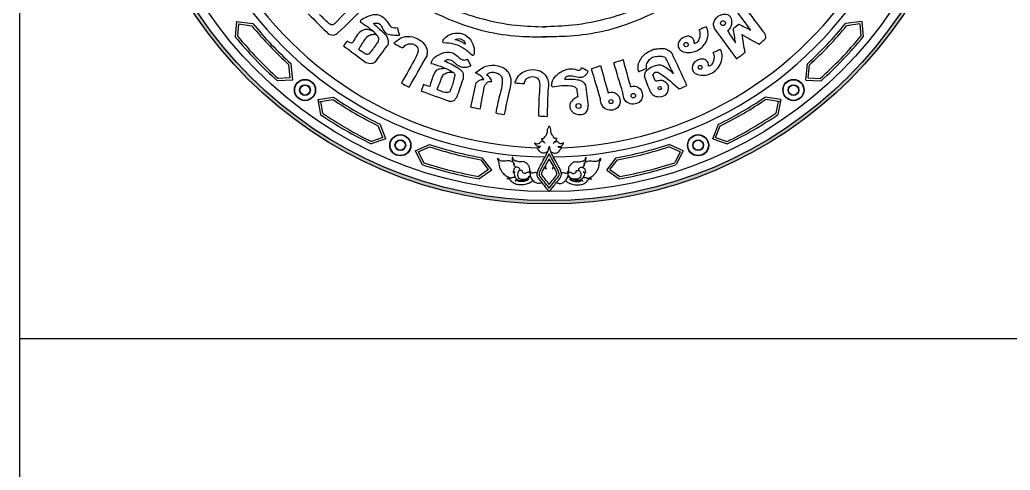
# Model space of a CAD drawing. Header units: millimetres. Extents: x -244126 to 368105, y -173968 to 259060.
# Drawn here: x -170496 to -168808, y 74471 to 75239 of the extents above; entities that cross this region are included whole.
import ezdxf
from ezdxf.enums import TextEntityAlignment as Align

# ---------------------------------------------------------------- set-up
doc = ezdxf.new("R2010")
doc.units = ezdxf.units.MM
doc.header["$MEASUREMENT"] = 0
for name, color, linetype in [('A00-TITLEBLOCK+XREF', 7, 'Continuous'), ('HEADtext', 7, 'Continuous'), ('LOGO', 7, 'Continuous'), ('TTB_A1$0$A00-TITLEBLOCK  XREF', 7, 'Continuous')]:
    doc.layers.add(name, color=color, linetype=linetype)
doc.styles.add('Cordia2', font='cordia.shx', dxfattribs={"height": 0.2})

# ---------------------------------------------------------------- blocks, each defined once
blk = doc.blocks.new('LOGO-DPT')
at = {"layer": 'LOGO'}
h = blk.add_hatch(color=256, dxfattribs=at)
edge = h.paths.add_edge_path(flags=17)
edge.add_arc((-0.0088, 1.9995), 1.9837, 0, 360)
edge = h.paths.add_edge_path()
edge.add_arc((-0.0088, 1.9995), 1.9995, 0, 360)
for p, q in [((-1.4764, 0.8563), (-1.4824, 0.784)), ((-1.4764, 0.8563), (-1.3992, 0.8459)), ((-1.4668, 0.8444), (-1.4716, 0.7874)), ((-1.4671, 0.8444), (-1.4047, 0.836)), ((1.4588, 0.8563), (1.3816, 0.8459)), ((1.4495, 0.8444), (1.3871, 0.836)), ((1.4484, 0.8554), (1.4484, 0.8549)), ((1.4493, 0.8444), (1.454, 0.7874)), ((1.4588, 0.8563), (1.4649, 0.784)), ((-1.2244, 0.5912), (-1.2303, 0.6527)), ((-1.2129, 0.5814), (-1.2203, 0.6578)), ((1.1953, 0.5814), (1.2027, 0.6578)), ((1.2068, 0.5912), (1.2128, 0.6527)), ((-1.2129, 0.5814), (-1.2846, 0.5778)), ((-1.2244, 0.5913), (-1.2808, 0.5885)), ((-1.2134, 0.5919), (-1.2139, 0.5919)), ((-0.5996, 0.5598), (-0.6097, 0.5296)), ((1.1953, 0.5814), (1.267, 0.5778)), ((1.1958, 0.5919), (1.1963, 0.5919)), ((1.2068, 0.5913), (1.2632, 0.5885)), ((-1.0955, 0.4896), (-1.0223, 0.5015)), ((-1.0955, 0.4896), (-1.0817, 0.419)), ((-1.0939, 0.4792), (-1.0247, 0.4904)), ((-1.0852, 0.4916), (-1.0852, 0.4913)), ((-1.0831, 0.481), (-1.0722, 0.4253)), ((1.078, 0.4896), (1.0047, 0.5015)), ((1.0763, 0.4792), (1.0072, 0.4904)), ((1.0656, 0.481), (1.0546, 0.4253)), ((1.078, 0.4896), (1.0641, 0.419)), ((1.0677, 0.4916), (1.0676, 0.4913)), ((-0.7761, 0.3048), (-0.8027, 0.3736)), ((0.7586, 0.3048), (0.7852, 0.3736)), ((-0.7898, 0.3111), (-0.8111, 0.366)), ((0.7723, 0.3111), (0.7935, 0.366)), ((-0.7761, 0.3048), (-0.8441, 0.2816)), ((-0.7898, 0.3112), (-0.8434, 0.2929)), ((-0.7795, 0.3147), (-0.7799, 0.3146)), ((-0.638, 0.2488), (-0.5713, 0.2792)), ((0.6205, 0.2488), (0.5538, 0.2792)), ((0.7586, 0.3048), (0.8266, 0.2816)), ((0.762, 0.3147), (0.7624, 0.3146)), ((0.7723, 0.3112), (0.8259, 0.2929)), ((-0.638, 0.2488), (-0.6052, 0.1848)), ((-0.6287, 0.2536), (-0.6285, 0.2532)), ((-0.6238, 0.2438), (-0.5707, 0.2679)), ((-0.6237, 0.2438), (-0.5979, 0.1934)), ((0.6062, 0.2438), (0.5531, 0.2679)), ((0.6061, 0.2438), (0.5803, 0.1934)), ((0.6205, 0.2488), (0.5877, 0.1848)), ((0.6111, 0.2536), (0.6109, 0.2532)), ((-0.2936, 0.1611), (-0.329, 0.2071)), ((-0.2786, 0.1588), (-0.3232, 0.2167)), ((0.2611, 0.1588), (0.3057, 0.2167)), ((0.2761, 0.1611), (0.3115, 0.2071)), ((-0.2937, 0.1612), (-0.3401, 0.1289)), ((-0.2786, 0.1588), (-0.3377, 0.1178)), ((-0.2869, 0.1524), (-0.2872, 0.1528)), ((-0.2846, 0.1675), (-0.285, 0.1672)), ((0.2611, 0.1588), (0.3202, 0.1178)), ((0.2671, 0.1675), (0.2675, 0.1672)), ((0.2694, 0.1524), (0.2697, 0.1528)), ((0.2761, 0.1612), (0.3226, 0.1289))]:
    blk.add_line(p, q, dxfattribs=at)
for centre, radius in [((-0.0088, 1.9995), 1.9995), ((-0.0088, 1.9995), 1.9837), ((-0.0088, 1.9995), 1.9417), ((0.8068, 0.8483), 0.0113), ((0.6336, 0.7476), 0.0102), ((0.6998, 0.6409), 0.00915), ((-1.1551, 0.5343), 0.0499), ((-1.1551, 0.5343), 0.0483), ((-1.1551, 0.5343), 0.0252), ((-1.1551, 0.5343), 0.0236), ((1.1376, 0.5343), 0.0499), ((1.1376, 0.5343), 0.0483), ((1.1376, 0.5343), 0.0252), ((1.1376, 0.5343), 0.0236), ((0.3859, 0.5083), 0.0106), ((0.5101, 0.5433), 0.00777), ((0.1285, 0.4594), 0.0114), ((0.2808, 0.48), 0.00945), ((-0.7076, 0.2754), 0.0499), ((-0.7076, 0.2754), 0.0483), ((-0.7076, 0.2754), 0.0252), ((-0.7076, 0.2754), 0.0236), ((0.6901, 0.2754), 0.0499), ((0.6901, 0.2754), 0.0483), ((0.6901, 0.2754), 0.0252), ((0.6901, 0.2754), 0.0236)]:
    blk.add_circle(centre, radius, dxfattribs=at)
for centre, radius, start, end in [((-0.0088, 1.9889), 1.7684, 210.2458, 269.3586), ((-0.0088, 1.9889), 1.7264, 211.1003, 268.0562), ((-0.0088, 1.9889), 1.7684, 270.6414, 329.7542), ((-0.0088, 1.9889), 1.7264, 271.9438, 328.8955), ((-0.0088, 1.9889), 1.7999, 219.4227, 227.695), ((-0.0088, 1.9889), 1.7999, 312.305, 320.5773), ((-0.0088, 1.9889), 1.8104, 219.5536, 227.5667), ((-0.0088, 1.9889), 1.8104, 312.4333, 320.4464), ((-0.0088, 1.9995), 1.9102, 219.5163, 228.0959), ((-0.0088, 1.9995), 1.8997, 219.645, 227.9655), ((-0.0088, 1.9995), 1.8997, 312.0345, 320.355), ((-0.0088, 1.9995), 1.9102, 311.9041, 320.4837), ((-0.0088, 1.9889), 1.8104, 235.8638, 243.6952), ((-0.0088, 1.9889), 1.7999, 235.7311, 243.8251), ((-0.0088, 1.9889), 1.7999, 296.1749, 304.2689), ((-0.0088, 1.9889), 1.8104, 296.3048, 304.1362), ((-0.0088, 1.9995), 1.9102, 235.8295, 244.0675), ((-0.0088, 1.9995), 1.8997, 235.9596, 243.9372), ((-0.0088, 1.9995), 1.8997, 296.0628, 304.0404), ((-0.0088, 1.9995), 1.9102, 295.9325, 304.1705), ((-0.0088, 1.9889), 1.7999, 251.788, 259.9394), ((-0.0088, 1.9889), 1.7999, 280.0606, 288.212), ((-0.0088, 1.9889), 1.8104, 251.918, 259.8106), ((-0.0088, 1.9889), 1.8104, 280.1894, 288.082), ((-0.0088, 1.9995), 1.8997, 251.9352, 259.9546), ((-0.0088, 1.9995), 1.8997, 280.0454, 288.0648), ((-0.0088, 1.9995), 1.9102, 251.8051, 260.0847), ((-0.0088, 1.9995), 1.9102, 279.9153, 288.1949)]:
    blk.add_arc(centre, radius, start, end, dxfattribs=at)
for points in [[(-0.8183, 1.0888), (-0.7151, 0.9993), (-0.5617, 0.9053), (-0.4311, 0.8476), (-0.2687, 0.8021), (-0.1108, 0.7855), (-0.0227, 0.7839)], [(-0.7485, 1.0963), (-0.6467, 1.019), (-0.4706, 0.9189), (-0.3355, 0.8719), (-0.1624, 0.8385), (-0.0257, 0.831)], [(0.7566, 1.0888), (0.6534, 0.9993), (0.5, 0.9053), (0.3694, 0.8476), (0.207, 0.8021), (0.0491, 0.7855), (-0.039, 0.7839)], [(0.6868, 1.0963), (0.585, 1.019), (0.4089, 0.9189), (0.2738, 0.8719), (0.1007, 0.8385), (-0.0359, 0.831)], [(-0.9077, 0.9572), (-1.0149, 0.8469)], [(0.9974, 0.8073), (0.8895, 0.9513)], [(-1.1395, 0.8917), (-1.0444, 0.7967)], [(-1.0466, 0.8491), (-1.087, 0.8895)], [(-1.0006, 0.8021), (-0.8738, 0.9267)], [(-0.8933, 0.8511), (-0.8933, 0.8627), (-0.8852, 0.8685), (-0.8631, 0.8789), (-0.8237, 0.8894), (-0.7923, 0.8789), (-0.7703, 0.8569), (-0.7563, 0.8372), (-0.7471, 0.8291), (-0.7227, 0.8279)], [(0.829, 0.8106), (0.8433, 0.8304), (0.8488, 0.849), (0.8433, 0.8743), (0.8334, 0.8853), (0.807, 0.8886), (0.7883, 0.882), (0.7696, 0.8666), (0.7619, 0.8501), (0.763, 0.8315), (0.7674, 0.8216)], [(0.9368, 0.8161), (0.8554, 0.9249)], [(-1.0149, 0.8469), (-1.028, 0.8404), (-1.0466, 0.8491)], [(-0.8121, 0.7595), (-0.8086, 0.7757), (-0.8225, 0.7978), (-0.8933, 0.8511)], [(-0.8341, 0.8465), (-0.8121, 0.8476), (-0.7981, 0.8372), (-0.7888, 0.8175), (-0.7703, 0.7989), (-0.7436, 0.7931), (-0.7122, 0.792)], [(-0.8341, 0.8465), (-0.8063, 0.8221), (-0.7738, 0.7896)], [(0.8554, 0.8238), (0.8807, 0.8435)], [(0.8807, 0.8435), (0.9368, 0.8161)], [(-1.0444, 0.7967), (-1.017, 0.7934), (-1.0006, 0.8021)], [(-0.8388, 0.8105), (-0.8678, 0.8186), (-0.891, 0.8105), (-0.9293, 0.7595)], [(-0.8203, 0.7956), (-0.8404, 0.7942), (-0.86, 0.7857), (-0.8958, 0.738), (-0.9036, 0.7263)], [(-0.7227, 0.8279), (-0.7122, 0.792)], [(-0.5052, 0.7554), (-0.5086, 0.7642), (-0.504, 0.7729), (-0.4614, 0.7992), (-0.4151, 0.7983), (-0.3767, 0.7679), (-0.3617, 0.7316), (-0.3613, 0.7087), (-0.3667, 0.6962), (-0.3684, 0.6962), (-0.3709, 0.6979)], [(0.6722, 0.7541), (0.6709, 0.7675), (0.6597, 0.7813), (0.6396, 0.7867), (0.619, 0.78), (0.602, 0.7652), (0.5962, 0.7474), (0.6011, 0.7282), (0.6141, 0.717), (0.644, 0.7103), (0.6753, 0.7152), (0.7053, 0.7331), (0.7227, 0.7536), (0.7357, 0.7858), (0.7352, 0.8135), (0.7294, 0.8291), (0.7276, 0.8313)], [(0.6722, 0.7541), (0.6865, 0.7594), (0.6968, 0.7777), (0.7001, 0.7944), (0.6981, 0.8094), (0.695, 0.817)], [(0.7276, 0.8313), (0.695, 0.817)], [(0.7674, 0.8216), (0.8697, 0.6809)], [(0.829, 0.8106), (0.8653, 0.7567)], [(0.8653, 0.7567), (0.8554, 0.8238)], [(0.9104, 0.7105), (0.8961, 0.7963)], [(0.8965, 0.7941), (0.9764, 0.749)], [(1.0073, 0.7776), (1.0062, 0.7908), (1.0018, 0.8007), (0.9974, 0.8073)], [(-0.9572, 0.7641), (-0.9746, 0.7421)], [(-0.9293, 0.7595), (-0.9374, 0.7549), (-0.9467, 0.7572), (-0.9572, 0.7641)], [(-0.8457, 0.7131), (-0.8121, 0.7595)], [(-0.8248, 0.6668), (-0.7668, 0.7456)], [(-0.7738, 0.7896), (-0.7656, 0.7711), (-0.7645, 0.7572), (-0.7668, 0.7456)], [(-0.7385, 0.7539), (-0.6946, 0.7828), (-0.6497, 0.7838), (-0.6167, 0.7688), (-0.5898, 0.7419), (-0.5818, 0.71), (-0.5838, 0.6921)], [(-0.7385, 0.7539), (-0.6975, 0.732)], [(-0.6975, 0.732), (-0.6816, 0.7459), (-0.6556, 0.7519), (-0.6347, 0.7429), (-0.6247, 0.722), (-0.6267, 0.7071), (-0.6327, 0.6911)], [(-0.3709, 0.6979), (-0.4134, 0.7316), (-0.456, 0.7504), (-0.5052, 0.7554)], [(-0.4518, 0.7721), (-0.4255, 0.775), (-0.4122, 0.7675), (-0.4034, 0.7541), (-0.4034, 0.75)], [(-0.4518, 0.7721), (-0.4339, 0.7667), (-0.4151, 0.7579), (-0.4034, 0.75)], [(0.9764, 0.749), (1.0073, 0.7776)], [(-0.9746, 0.7421), (-0.8689, 0.6633)], [(-0.8689, 0.7039), (-0.8539, 0.705), (-0.8457, 0.7131)], [(-0.5627, 0.6592), (-0.5594, 0.6704), (-0.5303, 0.6984), (-0.4911, 0.7118), (-0.462, 0.7084), (-0.4397, 0.6928), (-0.4195, 0.6782), (-0.4016, 0.676), (-0.3938, 0.6794)], [(0.5679, 0.7061), (0.5469, 0.7218), (0.5262, 0.7282), (0.5016, 0.7269), (0.4813, 0.724), (0.461, 0.7145), (0.4336, 0.697), (0.4168, 0.675), (0.4064, 0.6405), (0.4097, 0.6203)], [(0.6378, 0.5558), (0.5679, 0.7061)], [(0.7384, 0.6473), (0.7371, 0.6607), (0.7259, 0.6745), (0.7058, 0.6799), (0.6852, 0.6732), (0.6682, 0.6585), (0.6624, 0.6406), (0.6673, 0.6214), (0.6803, 0.6102), (0.7102, 0.6035), (0.7415, 0.6084), (0.7715, 0.6263), (0.7889, 0.6468), (0.8019, 0.679), (0.8014, 0.7067), (0.7956, 0.7223), (0.7938, 0.7245)], [(0.7384, 0.6473), (0.7527, 0.6526), (0.763, 0.671), (0.7662, 0.6876), (0.7643, 0.7027), (0.7612, 0.7102)], [(0.7938, 0.7245), (0.7612, 0.7102)], [(0.8697, 0.6809), (0.9104, 0.7105)], [(-0.8689, 0.6633), (-0.8422, 0.6598), (-0.8248, 0.6668)], [(-0.6327, 0.6911), (-0.7025, 0.5675)], [(-0.6666, 0.5476), (-0.5838, 0.6921)], [(-0.5627, 0.6592), (-0.4945, 0.6358), (-0.4609, 0.619)], [(-0.5001, 0.6693), (-0.4872, 0.677), (-0.4731, 0.6767), (-0.4598, 0.669), (-0.4451, 0.6563), (-0.4267, 0.6453), (-0.4059, 0.6413), (-0.3855, 0.6443), (-0.3763, 0.6483)], [(-0.4117, 0.5889), (-0.4117, 0.6112), (-0.4184, 0.6224), (-0.4374, 0.6369), (-0.4695, 0.6556), (-0.5001, 0.6693)], [(-0.3542, 0.616), (-0.3045, 0.6468), (-0.2503, 0.6483), (-0.2126, 0.6302), (-0.1945, 0.6062), (-0.1893, 0.5678), (-0.1968, 0.5287), (-0.2202, 0.4189)], [(0.2945, 0.6627), (0.3376, 0.6774)], [(0.3365, 0.522), (0.2945, 0.6627)], [(0.3376, 0.6774), (0.3723, 0.5503)], [(0.4392, 0.5948), (0.4409, 0.6145), (0.454, 0.6315), (0.4854, 0.6479), (0.5083, 0.6525), (0.5273, 0.6472), (0.5528, 0.6309), (0.5738, 0.6119)], [(0.4479, 0.6358), (0.4479, 0.6533), (0.4582, 0.6727), (0.4763, 0.6882), (0.5016, 0.6927), (0.5229, 0.692), (0.5333, 0.6882), (0.5388, 0.683)], [(0.5738, 0.6119), (0.5388, 0.683)], [(-0.4947, 0.6359), (-0.5236, 0.6324), (-0.537, 0.628), (-0.5504, 0.609), (-0.5694, 0.5509)], [(-0.5347, 0.5375), (-0.5068, 0.6067)], [(-0.5068, 0.6067), (-0.4855, 0.6168), (-0.4609, 0.619)], [(-0.4609, 0.619), (-0.452, 0.6067), (-0.4531, 0.5978), (-0.4576, 0.5788), (-0.4755, 0.5263)], [(-0.3165, 0.5844), (-0.3301, 0.6009), (-0.3489, 0.6114), (-0.3542, 0.616)], [(-0.303, 0.6054), (-0.2857, 0.6167), (-0.2631, 0.6167), (-0.2442, 0.6092), (-0.2314, 0.5926), (-0.2299, 0.5753), (-0.2314, 0.5535), (-0.2427, 0.5069), (-0.2593, 0.4272)], [(-0.2781, 0.5746), (-0.2894, 0.5949), (-0.303, 0.6054)], [(-0.1695, 0.5675), (-0.1528, 0.6007), (-0.1143, 0.6264), (-0.0592, 0.6264), (-0.0282, 0.606), (-0.0131, 0.5735), (-0.0134, 0.5444), (-0.0184, 0.4105)], [(0.0043, 0.5497), (0.0033, 0.5568), (0.0179, 0.5954), (0.0583, 0.6255), (0.0833, 0.6332), (0.1203, 0.6298), (0.1289, 0.6272), (0.134, 0.6272), (0.1392, 0.6306), (0.143, 0.6392)], [(0.064, 0.5857), (0.0704, 0.5967), (0.0859, 0.6014), (0.1142, 0.598), (0.1448, 0.5954), (0.1602, 0.6031), (0.1706, 0.6156), (0.174, 0.6225)], [(0.174, 0.6225), (0.143, 0.6392)], [(0.1893, 0.6343), (0.2324, 0.649)], [(0.2314, 0.4936), (0.1893, 0.6343)], [(0.2324, 0.649), (0.2671, 0.522)], [(0.4097, 0.6203), (0.4479, 0.6358)], [(0.478, 0.6051), (0.4827, 0.6131), (0.4882, 0.6178), (0.5044, 0.6162), (0.5137, 0.6108), (0.6006, 0.54)], [(0.4898, 0.5757), (0.478, 0.6051)], [(-0.7025, 0.5675), (-0.6666, 0.5476)], [(-0.5694, 0.5509), (-0.5996, 0.5598)], [(-0.4408, 0.5039), (-0.4117, 0.5889)], [(-0.376, 0.4535), (-0.3519, 0.5686)], [(-0.3519, 0.5686), (-0.3391, 0.5783), (-0.3233, 0.5844), (-0.3165, 0.5844)], [(-0.3128, 0.552), (-0.3045, 0.5656), (-0.2909, 0.5746), (-0.2781, 0.5746)], [(-0.1695, 0.5675), (-0.1256, 0.5652)], [(-0.1256, 0.5652), (-0.1173, 0.5856), (-0.0954, 0.5962), (-0.0667, 0.5924), (-0.0561, 0.5773), (-0.0539, 0.5434), (-0.0599, 0.4128)], [(0.0043, 0.5497), (0.0929, 0.5544), (0.1106, 0.5491), (0.1201, 0.5403)], [(0.064, 0.5857), (0.1254, 0.5828), (0.1455, 0.5757), (0.1614, 0.5574)], [(0.4663, 0.5244), (0.4392, 0.5948)], [(0.4663, 0.5244), (0.4802, 0.5098), (0.5067, 0.5032), (0.5448, 0.52), (0.5499, 0.5369), (0.5492, 0.5567), (0.5338, 0.5728), (0.5184, 0.5794), (0.5015, 0.5772), (0.4898, 0.5757)], [(-0.6097, 0.5296), (-0.4788, 0.4827)], [(-0.4755, 0.5263), (-0.4844, 0.5229), (-0.4967, 0.5229), (-0.5347, 0.5375)], [(-0.3331, 0.4445), (-0.3128, 0.552)], [(0.1201, 0.5403), (0.1254, 0.5025)], [(0.1614, 0.5574), (0.1735, 0.4611)], [(0.2671, 0.522), (0.2892, 0.5241), (0.3123, 0.5115), (0.3239, 0.4821), (0.3186, 0.46), (0.3029, 0.4453), (0.2745, 0.4401), (0.2461, 0.4527), (0.2324, 0.4852), (0.2314, 0.4936)], [(0.3723, 0.5503), (0.3943, 0.5524), (0.4175, 0.5398), (0.429, 0.5104), (0.4238, 0.4884), (0.408, 0.4737), (0.3796, 0.4684), (0.3512, 0.481), (0.3376, 0.5136), (0.3365, 0.522)], [(0.6006, 0.54), (0.6378, 0.5558)], [(-0.4788, 0.4827), (-0.4553, 0.4861), (-0.4453, 0.4972), (-0.4408, 0.5039)], [(0.1254, 0.5025), (0.1066, 0.4923), (0.0896, 0.471), (0.0881, 0.4504), (0.1031, 0.4298), (0.1266, 0.4199), (0.1571, 0.4248), (0.1707, 0.4398), (0.1735, 0.4611)], [(-0.3331, 0.4445), (-0.376, 0.4535)], [(-0.2593, 0.4272), (-0.2202, 0.4189)], [(-0.0599, 0.4128), (-0.0184, 0.4105)], [(-0.0441, 0.3067), (-0.0356, 0.3072), (-0.0292, 0.3143), (-0.0197, 0.3286), (-0.0166, 0.3389), (-0.0166, 0.3507)], [(0.0265, 0.3067), (0.018, 0.3072), (0.0117, 0.3143), (0.0022, 0.3286), (-0.001, 0.3389), (-0.001, 0.3507)], [(-0.0503, 0.2696), (-0.0611, 0.2696), (-0.0678, 0.2721), (-0.0719, 0.278), (-0.0761, 0.2846), (-0.0761, 0.2871)], [(-0.0761, 0.2871), (-0.0669, 0.2813), (-0.052, 0.2879), (-0.0453, 0.2946)], [(-0.0278, 0.2838), (-0.037, 0.2921), (-0.0436, 0.2937), (-0.0453, 0.2946)], [(-0.0326, 0.2893), (-0.039, 0.2962), (-0.0425, 0.3001), (-0.0441, 0.304), (-0.0441, 0.3067)], [(0.0102, 0.2838), (0.0193, 0.2921), (0.026, 0.2937), (0.0276, 0.2946)], [(0.015, 0.2893), (0.0215, 0.2962), (0.025, 0.3001), (0.0265, 0.304), (0.0265, 0.3067)], [(0.0586, 0.2871), (0.0494, 0.2813), (0.0344, 0.2879), (0.0278, 0.2946)], [(0.0326, 0.2696), (0.0434, 0.2696), (0.0501, 0.2721), (0.0543, 0.278), (0.0584, 0.2846), (0.0584, 0.2871)], [(-0.0678, 0.2638), (-0.0578, 0.2647), (-0.052, 0.2672), (-0.0503, 0.2696)], [(-0.0158, 0.2462), (-0.0327, 0.2381), (-0.0535, 0.2464), (-0.0643, 0.2605), (-0.0676, 0.2638)], [(-0.0088, 0.0578), (-0.0301, 0.0843), (-0.048, 0.1074), (-0.0648, 0.1318), (-0.0599, 0.1617), (-0.0453, 0.1887), (-0.0278, 0.2215), (-0.0171, 0.2428), (-0.0082, 0.2717)], [(-0.0088, 0.0578), (0.0125, 0.0843), (0.0304, 0.1074), (0.0473, 0.1318), (0.0423, 0.1617), (0.0278, 0.1887), (0.0103, 0.2215), (-0.0004, 0.2428), (-0.0082, 0.2717)], [(-0.0018, 0.2464), (0.0152, 0.2381), (0.036, 0.2464), (0.0468, 0.2605), (0.0501, 0.2638)], [(0.0501, 0.2638), (0.0401, 0.2647), (0.0343, 0.2672), (0.0326, 0.2696)], [(-0.2454, 0.1985), (-0.2472, 0.2024), (-0.2503, 0.2063), (-0.2504, 0.2114), (-0.2497, 0.2149)], [(-0.2454, 0.1985), (-0.2472, 0.2024), (-0.2503, 0.2063), (-0.2504, 0.2114), (-0.2497, 0.2149)], [(-0.1767, 0.1942), (-0.1885, 0.2005), (-0.1996, 0.2022), (-0.2135, 0.2005), (-0.2258, 0.1999), (-0.2352, 0.2016), (-0.2413, 0.2049), (-0.2469, 0.2105), (-0.2497, 0.2149)], [(-0.1767, 0.1942), (-0.1885, 0.2005), (-0.1996, 0.2022), (-0.2135, 0.2005), (-0.2258, 0.1999), (-0.2352, 0.2016), (-0.2413, 0.2049), (-0.2469, 0.2105), (-0.2497, 0.2149)], [(-0.1927, 0.121), (-0.2102, 0.13), (-0.226, 0.1447), (-0.2347, 0.1583), (-0.2412, 0.174), (-0.2429, 0.1811), (-0.2445, 0.1925), (-0.2454, 0.1985)], [(-0.1927, 0.121), (-0.2102, 0.13), (-0.226, 0.1447), (-0.2347, 0.1583), (-0.2412, 0.174), (-0.2429, 0.1811), (-0.2445, 0.1925), (-0.2454, 0.1985)], [(-0.1703, 0.1868), (-0.1752, 0.192), (-0.178, 0.1964), (-0.1796, 0.2013), (-0.1804, 0.2077), (-0.1816, 0.2126), (-0.1812, 0.2182)], [(-0.1703, 0.1868), (-0.1752, 0.192), (-0.178, 0.1964), (-0.1796, 0.2013), (-0.1804, 0.2077), (-0.1816, 0.2126), (-0.1812, 0.2182)], [(-0.1802, 0.2188), (-0.1804, 0.2191), (-0.1807, 0.219), (-0.1809, 0.2188), (-0.1812, 0.2182)], [(-0.1802, 0.2188), (-0.1804, 0.2191), (-0.1807, 0.219), (-0.1809, 0.2188), (-0.1812, 0.2182)], [(-0.18, 0.2158), (-0.1802, 0.2166), (-0.1802, 0.2175), (-0.1802, 0.2188)], [(-0.18, 0.2158), (-0.1802, 0.2166), (-0.1802, 0.2175), (-0.1802, 0.2188)], [(-0.1024, 0.1471), (-0.1006, 0.1549), (-0.1006, 0.1642), (-0.103, 0.1751), (-0.1106, 0.186), (-0.1183, 0.1932), (-0.1308, 0.1985), (-0.1433, 0.1972), (-0.151, 0.1981), (-0.1611, 0.2005), (-0.1716, 0.2033), (-0.176, 0.2077), (-0.1788, 0.2114), (-0.18, 0.2158)], [(-0.1024, 0.1471), (-0.1006, 0.1549), (-0.1006, 0.1642), (-0.103, 0.1751), (-0.1106, 0.186), (-0.1183, 0.1932), (-0.1308, 0.1985), (-0.1433, 0.1972), (-0.151, 0.1981), (-0.1611, 0.2005), (-0.1716, 0.2033), (-0.176, 0.2077), (-0.1788, 0.2114), (-0.18, 0.2158)], [(-0.1646, 0.1719), (-0.1716, 0.1779), (-0.1748, 0.1868), (-0.1752, 0.192)], [(-0.1646, 0.1719), (-0.1716, 0.1779), (-0.1748, 0.1868), (-0.1752, 0.192)], [(0.0849, 0.1471), (0.083, 0.1549), (0.083, 0.1642), (0.0854, 0.1751), (0.0931, 0.186), (0.1008, 0.1932), (0.1133, 0.1985), (0.1258, 0.1972), (0.1335, 0.1981), (0.1435, 0.2005), (0.154, 0.2033), (0.1585, 0.2077), (0.1613, 0.2114), (0.1625, 0.2158)], [(0.0849, 0.1471), (0.083, 0.1549), (0.083, 0.1642), (0.0854, 0.1751), (0.0931, 0.186), (0.1008, 0.1932), (0.1133, 0.1985), (0.1258, 0.1972), (0.1335, 0.1981), (0.1435, 0.2005), (0.154, 0.2033), (0.1585, 0.2077), (0.1613, 0.2114), (0.1625, 0.2158)], [(0.1471, 0.1719), (0.154, 0.1779), (0.1573, 0.1868), (0.1577, 0.192)], [(0.1471, 0.1719), (0.154, 0.1779), (0.1573, 0.1868), (0.1577, 0.192)], [(0.1528, 0.1868), (0.1577, 0.192), (0.1605, 0.1964), (0.1621, 0.2013), (0.1629, 0.2077), (0.1641, 0.2126), (0.1637, 0.2182)], [(0.1528, 0.1868), (0.1577, 0.192), (0.1605, 0.1964), (0.1621, 0.2013), (0.1629, 0.2077), (0.1641, 0.2126), (0.1637, 0.2182)], [(0.1592, 0.1942), (0.1709, 0.2005), (0.1821, 0.2022), (0.196, 0.2005), (0.2082, 0.1999), (0.2177, 0.2016), (0.2238, 0.2049), (0.2294, 0.2105), (0.2322, 0.2149)], [(0.1592, 0.1942), (0.1709, 0.2005), (0.1821, 0.2022), (0.196, 0.2005), (0.2082, 0.1999), (0.2177, 0.2016), (0.2238, 0.2049), (0.2294, 0.2105), (0.2322, 0.2149)], [(0.1625, 0.2158), (0.1626, 0.2166), (0.1627, 0.2175), (0.1626, 0.2188)], [(0.1625, 0.2158), (0.1626, 0.2166), (0.1627, 0.2175), (0.1626, 0.2188)], [(0.1626, 0.2188), (0.1628, 0.2191), (0.1632, 0.219), (0.1634, 0.2188), (0.1637, 0.2182)], [(0.1626, 0.2188), (0.1628, 0.2191), (0.1632, 0.219), (0.1634, 0.2188), (0.1637, 0.2182)], [(0.1751, 0.121), (0.1927, 0.13), (0.2085, 0.1447), (0.2172, 0.1583), (0.2237, 0.174), (0.2253, 0.1811), (0.227, 0.1925), (0.2279, 0.1985)], [(0.1751, 0.121), (0.1927, 0.13), (0.2085, 0.1447), (0.2172, 0.1583), (0.2237, 0.174), (0.2253, 0.1811), (0.227, 0.1925), (0.2279, 0.1985)], [(0.2279, 0.1985), (0.2296, 0.2024), (0.2327, 0.2063), (0.2329, 0.2114), (0.2322, 0.2149)], [(0.2279, 0.1985), (0.2296, 0.2024), (0.2327, 0.2063), (0.2329, 0.2114), (0.2322, 0.2149)], [(-0.15, 0.156), (-0.1475, 0.1631), (-0.1503, 0.1683), (-0.1542, 0.1714), (-0.1647, 0.1719), (-0.1741, 0.1669), (-0.1769, 0.1553), (-0.1783, 0.1471), (-0.1719, 0.1476), (-0.1697, 0.1515)], [(-0.15, 0.156), (-0.1475, 0.1631), (-0.1503, 0.1683), (-0.1542, 0.1714), (-0.1647, 0.1719), (-0.1741, 0.1669), (-0.1769, 0.1553), (-0.1783, 0.1471), (-0.1719, 0.1476), (-0.1697, 0.1515)], [(-0.1751, 0.1465), (-0.172, 0.1328), (-0.1622, 0.1177), (-0.154, 0.1118), (-0.1378, 0.1095), (-0.124, 0.1114), (-0.1129, 0.1157), (-0.1072, 0.1204), (-0.1027, 0.1236), (-0.0997, 0.1266), (-0.0965, 0.1302)], [(-0.1751, 0.1465), (-0.172, 0.1328), (-0.1622, 0.1177), (-0.154, 0.1118), (-0.1378, 0.1095), (-0.124, 0.1114), (-0.1129, 0.1157), (-0.1072, 0.1204), (-0.1027, 0.1236), (-0.0997, 0.1266), (-0.0965, 0.1302)], [(-0.0972, 0.1425), (-0.1039, 0.1478), (-0.1092, 0.1483), (-0.115, 0.1454), (-0.1247, 0.143), (-0.1305, 0.1459), (-0.1344, 0.1488), (-0.1344, 0.1536), (-0.1368, 0.1561), (-0.1455, 0.1575), (-0.1499, 0.1561), (-0.1542, 0.1503), (-0.1566, 0.143), (-0.1576, 0.1348), (-0.1552, 0.1271), (-0.1484, 0.1189), (-0.1363, 0.116), (-0.1175, 0.1174), (-0.1054, 0.1247), (-0.1005, 0.1314), (-0.0972, 0.1345)], [(-0.0972, 0.1425), (-0.1039, 0.1478), (-0.1092, 0.1483), (-0.115, 0.1454), (-0.1247, 0.143), (-0.1305, 0.1459), (-0.1344, 0.1488), (-0.1344, 0.1536), (-0.1368, 0.1561), (-0.1455, 0.1575), (-0.1499, 0.1561), (-0.1542, 0.1503), (-0.1566, 0.143), (-0.1576, 0.1348), (-0.1552, 0.1271), (-0.1484, 0.1189), (-0.1363, 0.116), (-0.1175, 0.1174), (-0.1054, 0.1247), (-0.1005, 0.1314), (-0.0972, 0.1345)], [(-0.0653, 0.1455), (-0.0798, 0.1467), (-0.0882, 0.1442), (-0.0974, 0.1509), (-0.0974, 0.1559)], [(-0.0653, 0.1455), (-0.0798, 0.1467), (-0.0882, 0.1442), (-0.0974, 0.1509), (-0.0974, 0.1559)], [(-0.042, 0.1), (-0.056, 0.0963), (-0.0707, 0.0984), (-0.0876, 0.1137), (-0.0969, 0.1321), (-0.0971, 0.1448), (-0.0973, 0.1504)], [(-0.042, 0.1), (-0.056, 0.0963), (-0.0707, 0.0984), (-0.0876, 0.1137), (-0.0969, 0.1321), (-0.0971, 0.1448), (-0.0973, 0.1504)], [(-0.0228, 0.163), (-0.0263, 0.1666), (-0.0273, 0.1712), (-0.0282, 0.1736), (-0.0299, 0.1741)], [(-0.0226, 0.163), (-0.0261, 0.1666), (-0.0271, 0.1712), (-0.028, 0.1736), (-0.0294, 0.1742)], [(-0.0267, 0.179), (-0.0247, 0.1665), (-0.0226, 0.163)], [(0.0093, 0.1797), (0.0073, 0.1665), (0.0053, 0.163)], [(0.0053, 0.163), (0.0088, 0.1666), (0.0098, 0.1712), (0.0106, 0.1736), (0.0124, 0.1741)], [(0.0244, 0.1), (0.0385, 0.0963), (0.0531, 0.0984), (0.0701, 0.1137), (0.0794, 0.1321), (0.0796, 0.1448), (0.0797, 0.1504)], [(0.0244, 0.1), (0.0385, 0.0963), (0.0531, 0.0984), (0.0701, 0.1137), (0.0794, 0.1321), (0.0796, 0.1448), (0.0797, 0.1504)], [(0.0478, 0.1455), (0.0623, 0.1467), (0.0707, 0.1442), (0.0799, 0.1509), (0.0799, 0.1559)], [(0.0478, 0.1455), (0.0623, 0.1467), (0.0707, 0.1442), (0.0799, 0.1509), (0.0799, 0.1559)], [(0.1575, 0.1465), (0.1545, 0.1328), (0.1446, 0.1177), (0.1364, 0.1118), (0.1203, 0.1095), (0.1065, 0.1114), (0.0953, 0.1157), (0.0897, 0.1204), (0.0851, 0.1236), (0.0822, 0.1266), (0.079, 0.1302)], [(0.1575, 0.1465), (0.1545, 0.1328), (0.1446, 0.1177), (0.1364, 0.1118), (0.1203, 0.1095), (0.1065, 0.1114), (0.0953, 0.1157), (0.0897, 0.1204), (0.0851, 0.1236), (0.0822, 0.1266), (0.079, 0.1302)], [(0.0796, 0.1425), (0.0864, 0.1478), (0.0917, 0.1483), (0.0975, 0.1454), (0.1072, 0.143), (0.113, 0.1459), (0.1169, 0.1488), (0.1169, 0.1536), (0.1193, 0.1561), (0.128, 0.1575), (0.1323, 0.1561), (0.1367, 0.1503), (0.1391, 0.143), (0.1401, 0.1348), (0.1377, 0.1271), (0.1309, 0.1189), (0.1188, 0.116), (0.0999, 0.1174), (0.0878, 0.1247), (0.083, 0.1314), (0.0796, 0.1345)], [(0.0796, 0.1425), (0.0864, 0.1478), (0.0917, 0.1483), (0.0975, 0.1454), (0.1072, 0.143), (0.113, 0.1459), (0.1169, 0.1488), (0.1169, 0.1536), (0.1193, 0.1561), (0.128, 0.1575), (0.1323, 0.1561), (0.1367, 0.1503), (0.1391, 0.143), (0.1401, 0.1348), (0.1377, 0.1271), (0.1309, 0.1189), (0.1188, 0.116), (0.0999, 0.1174), (0.0878, 0.1247), (0.083, 0.1314), (0.0796, 0.1345)], [(0.1324, 0.156), (0.13, 0.1631), (0.1327, 0.1683), (0.1366, 0.1714), (0.1471, 0.1719), (0.1566, 0.1669), (0.1593, 0.1553), (0.1608, 0.1471), (0.1543, 0.1476), (0.1521, 0.1515)], [(0.1324, 0.156), (0.13, 0.1631), (0.1327, 0.1683), (0.1366, 0.1714), (0.1471, 0.1719), (0.1566, 0.1669), (0.1593, 0.1553), (0.1608, 0.1471), (0.1543, 0.1476), (0.1521, 0.1515)], [(-0.1927, 0.121), (-0.1972, 0.1213), (-0.2031, 0.1199), (-0.2044, 0.1189), (-0.2084, 0.1181)], [(-0.1927, 0.121), (-0.1972, 0.1213), (-0.2031, 0.1199), (-0.2044, 0.1189), (-0.2084, 0.1181)], [(-0.0852, 0.1106), (-0.1003, 0.0984), (-0.1161, 0.093), (-0.1415, 0.089), (-0.164, 0.0919), (-0.182, 0.1015), (-0.1886, 0.1092), (-0.1948, 0.1159), (-0.2084, 0.1181)], [(-0.0852, 0.1106), (-0.1003, 0.0984), (-0.1161, 0.093), (-0.1415, 0.089), (-0.164, 0.0919), (-0.182, 0.1015), (-0.1886, 0.1092), (-0.1948, 0.1159), (-0.2084, 0.1181)], [(-0.1686, 0.1055), (-0.1625, 0.1125), (-0.1625, 0.1166), (-0.1665, 0.1217), (-0.1721, 0.1243), (-0.1798, 0.1239), (-0.1857, 0.1217), (-0.189, 0.1206), (-0.1927, 0.121)], [(-0.1686, 0.1055), (-0.1625, 0.1125), (-0.1625, 0.1166), (-0.1665, 0.1217), (-0.1721, 0.1243), (-0.1798, 0.1239), (-0.1857, 0.1217), (-0.189, 0.1206), (-0.1927, 0.121)], [(-0.1041, 0.1167), (-0.1129, 0.1098), (-0.1341, 0.1051), (-0.1501, 0.1058), (-0.1605, 0.1106)], [(-0.1041, 0.1167), (-0.1129, 0.1098), (-0.1341, 0.1051), (-0.1501, 0.1058), (-0.1605, 0.1106)], [(0.0677, 0.1106), (0.0828, 0.0984), (0.0986, 0.093), (0.124, 0.089), (0.1464, 0.0919), (0.1645, 0.1015), (0.1711, 0.1092), (0.1772, 0.1159), (0.1909, 0.1181)], [(0.0677, 0.1106), (0.0828, 0.0984), (0.0986, 0.093), (0.124, 0.089), (0.1464, 0.0919), (0.1645, 0.1015), (0.1711, 0.1092), (0.1772, 0.1159), (0.1909, 0.1181)], [(0.0866, 0.1167), (0.0953, 0.1098), (0.1166, 0.1051), (0.1326, 0.1058), (0.1429, 0.1106)], [(0.0866, 0.1167), (0.0953, 0.1098), (0.1166, 0.1051), (0.1326, 0.1058), (0.1429, 0.1106)], [(0.151, 0.1055), (0.145, 0.1125), (0.145, 0.1166), (0.149, 0.1217), (0.1545, 0.1243), (0.1623, 0.1239), (0.1682, 0.1217), (0.1715, 0.1206), (0.1751, 0.121)], [(0.151, 0.1055), (0.145, 0.1125), (0.145, 0.1166), (0.149, 0.1217), (0.1545, 0.1243), (0.1623, 0.1239), (0.1682, 0.1217), (0.1715, 0.1206), (0.1751, 0.121)], [(0.1751, 0.121), (0.1796, 0.1213), (0.1855, 0.1199), (0.1869, 0.1189), (0.1909, 0.1181)], [(0.1751, 0.121), (0.1796, 0.1213), (0.1855, 0.1199), (0.1869, 0.1189), (0.1909, 0.1181)]]:
    blk.add_spline(points, degree=3, dxfattribs=at)
for points in [[(-0.9036, 0.7263), (-0.8921, 0.7188), (-0.8805, 0.7113), (-0.8689, 0.7039)], [(-0.3938, 0.6794), (-0.388, 0.669), (-0.3821, 0.6587), (-0.3763, 0.6483)], [(0.0093, 0.1797), (0.0035, 0.1903), (-0.0025, 0.2013), (-0.0085, 0.2122)]]:
    blk.add_open_spline(points, degree=3, dxfattribs=at)
for points, knots in [([(-0.0166, 0.3507), (-0.0158, 0.3525), (-0.0138, 0.3574), (-0.0101, 0.3627), (-0.0088, 0.366)], [0, 0, 0, 0, 0.0112883, 0.03078382, 0.03078382, 0.03078382, 0.03078382]), ([(-0.001, 0.3507), (-0.0017, 0.3525), (-0.0038, 0.3574), (-0.0075, 0.3627), (-0.0088, 0.366)], [0, 0, 0, 0, 0.0112883, 0.03078382, 0.03078382, 0.03078382, 0.03078382]), ([(-0.0088, 0.0744), (-0.0165, 0.084), (-0.0239, 0.0935), (-0.0378, 0.1119), (-0.0463, 0.1215), (-0.0555, 0.1342), (-0.0561, 0.137), (-0.054, 0.1494), (-0.0508, 0.157), (-0.0401, 0.178), (-0.0312, 0.1927), (-0.0186, 0.2169), (-0.0134, 0.2258), (-0.0088, 0.2356)], [0.0247137, 0.0247137, 0.0247137, 0.0247137, 0.0955258, 0.0955258, 0.1567176, 0.1567176, 0.2028378, 0.2028378, 0.2489579, 0.2489579, 0.3445565, 0.3445565, 0.4037216, 0.4037216, 0.4037216, 0.4037216]), ([(-0.0088, 0.0744), (-0.0011, 0.084), (0.0063, 0.0935), (0.0203, 0.1119), (0.0288, 0.1215), (0.0379, 0.1342), (0.0386, 0.137), (0.0365, 0.1494), (0.0333, 0.157), (0.0226, 0.178), (0.0137, 0.1927), (0.0011, 0.2169), (-0.0042, 0.2258), (-0.0088, 0.2356)], [0.0247137, 0.0247137, 0.0247137, 0.0247137, 0.0955258, 0.0955258, 0.1567176, 0.1567176, 0.2028378, 0.2028378, 0.2489579, 0.2489579, 0.3445565, 0.3445565, 0.4037216, 0.4037216, 0.4037216, 0.4037216]), ([(-0.0267, 0.179), (-0.0261, 0.18), (-0.0255, 0.1811), (-0.0207, 0.1897), (-0.0166, 0.197), (-0.0112, 0.2071), (-0.0098, 0.2097), (-0.0085, 0.2122)], [0.29412523, 0.29412523, 0.29412523, 0.29412523, 0.30110626, 0.30110626, 0.34942109, 0.34942109, 0.36584207, 0.36584207, 0.36584207, 0.36584207]), ([(-0.0085, 0.0918), (-0.0145, 0.0996), (-0.0205, 0.1076), (-0.0329, 0.1229), (-0.0385, 0.1295), (-0.0452, 0.1387), (-0.0446, 0.137), (-0.0442, 0.1419), (-0.0426, 0.1476), (-0.0377, 0.1588), (-0.0346, 0.1645), (-0.0307, 0.1717), (-0.03, 0.1729), (-0.0293, 0.1741)], [0.0516962, 0.0516962, 0.0516962, 0.0516962, 0.110398, 0.110398, 0.1549437, 0.1549437, 0.1949055, 0.1949055, 0.2348673, 0.2348673, 0.2748292, 0.2748292, 0.2831535, 0.2831535, 0.2831535, 0.2831535]), ([(-0.0085, 0.0918), (-0.0024, 0.0996), (0.0036, 0.1076), (0.0159, 0.1229), (0.0215, 0.1295), (0.0283, 0.1387), (0.0276, 0.137), (0.0272, 0.1419), (0.0257, 0.1476), (0.0208, 0.1588), (0.0177, 0.1645), (0.0137, 0.1717), (0.0131, 0.1729), (0.0124, 0.1741)], [0.0516962, 0.0516962, 0.0516962, 0.0516962, 0.110398, 0.110398, 0.1549437, 0.1549437, 0.1949055, 0.1949055, 0.2348673, 0.2348673, 0.2748292, 0.2748292, 0.2831535, 0.2831535, 0.2831535, 0.2831535])]:
    blk.add_open_spline(points, degree=3, knots=knots, dxfattribs=at)
blk = doc.blocks.new('Titleblock-Andaman2')
at = {"layer": 'TTB_A1$0$A00-TITLEBLOCK  XREF', "color": 40, "ltscale": 0.01}
blk.add_line((72.9521, 30.1253), (83.2018, 30.1253), dxfattribs=at)
for points in [[(72.9521, 58.4075), (83.2018, 58.4075), (83.2018, 1.0075), (72.9521, 1.0075)], [(72.9521, 33.7253), (83.2018, 33.7253), (83.2018, 1.0075), (72.9521, 1.0075)]]:
    blk.add_lwpolyline(points, close=True, dxfattribs=at)
at = {"layer": 'A00-TITLEBLOCK+XREF', "color": 4, "xscale": 0.7262243188078131, "yscale": 0.7262243188078131, "zscale": 0.7262243188078131}
blk.add_blockref('LOGO-DPT', (74.763, 30.5841), dxfattribs=at)
at = {"layer": 'HEADtext', "color": 3, "style": 'Cordia2'}
for tag, p in [('P-NAME1', (78.0769, 26.2172)), ('P-NAME2', (78.0769, 25.6172)), ('TITLE1', (78.0769, 16.3834)), ('TITLE2', (78.0769, 15.7834)), ('DRAW-NAME1', (79.3446, 14.9345)), ('DRAW-NAME2', (79.3446, 14.3345))]:
    blk.add_attdef(tag, text='', height=0.2, dxfattribs=at).set_placement(p, align=Align.CENTER)
for tag, p in [('SCALE-A1', (75.8407, 2.5505)), ('SCALE-A3', (75.8407, 2.1827)), ('DATE', (75.3241, 1.33)), ('DWG.NO', (80.3302, 1.33))]:
    blk.add_attdef(tag, p, '', height=0.2, dxfattribs=at)

msp = doc.modelspace()

# ---------------------------------------------------------------- block references
at = {"color": 1, "xscale": 500, "yscale": 500, "zscale": 500}
msp.add_blockref('Titleblock-Andaman2', (-206972.21907, 59632.99742), dxfattribs=at)

doc.saveas('drawing.dxf')
